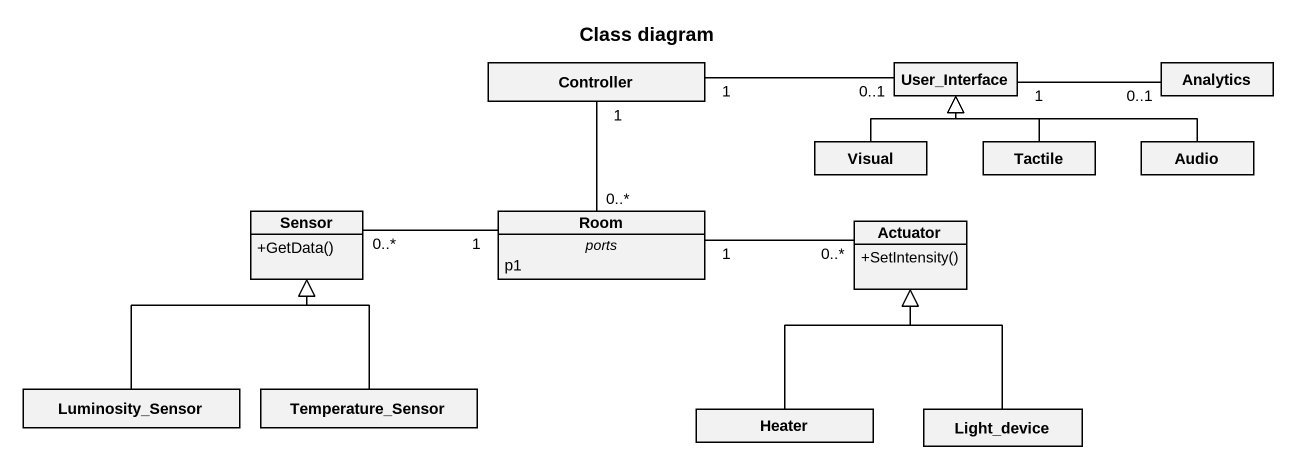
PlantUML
@startuml
title Class diagram
hide circle
hide empty members
skinparam classAttributeIconSize 0
class Controller
class User_Interface
class Analytics
class Visual
class Tactile
class Audio
class Sensor {
  +GetData()
}
class Room {
  -- ports --
  p1
}
class Actuator {
  +SetIntensity()
}
class Luminosity_Sensor
class Temperature_Sensor
class Heater
class Light_device
Controller "1" -- "0..*" Room
User_Interface "0..1" -left- "1" Controller
Analytics "0..1" -left- "1" User_Interface
Visual -up-|> User_Interface
Tactile -up-|> User_Interface
Audio -left-|> User_Interface
Sensor "0..*" -right- "1" Room
Actuator "0..*" -left- "1" Room
Luminosity_Sensor -up-|> Sensor
Temperature_Sensor -up-|> Sensor
Heater -up-|> Actuator
Light_device -up-|> Actuator
@enduml
